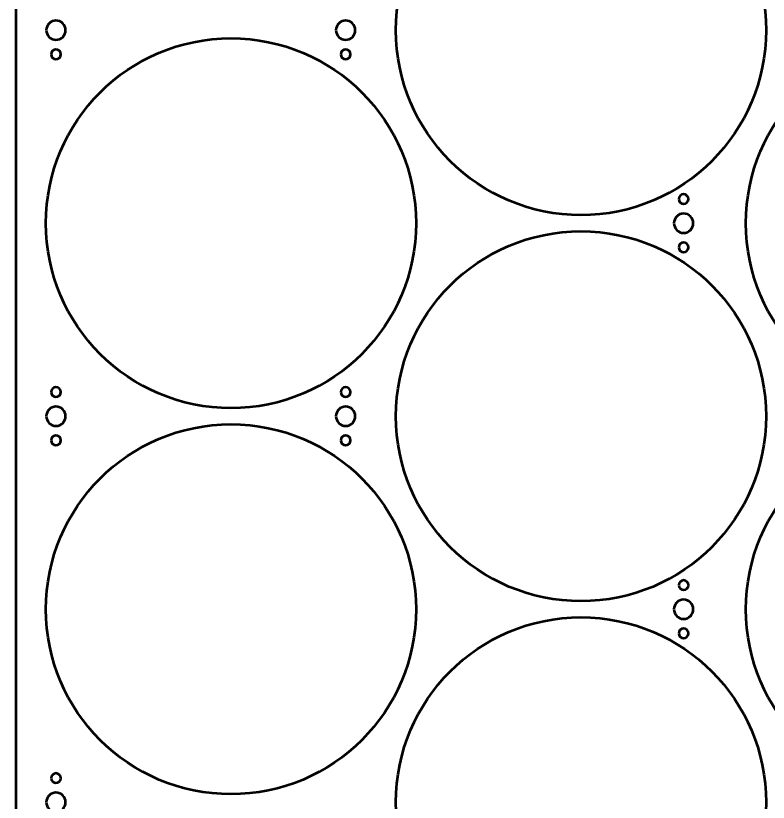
# Model space of a CAD drawing. Header units: centimetres. Extents: x -87 to 69, y -70 to 88.
# Drawn here: x -8 to 15.38, y -51 to -26.55 of the extents above; entities that cross this region are included whole.
import ezdxf

# ---------------------------------------------------------------- set-up
doc = ezdxf.new("R2010")
doc.units = ezdxf.units.CM
doc.header["$MEASUREMENT"] = 0
doc.layers.add('Layer 1', color=7, linetype='Continuous')

msp = doc.modelspace()

# ---------------------------------------------------------------- linework, layer by layer
at = {"layer": 'Layer 1', "lineweight": 53}
for centre in [(9.5625, -27), (-1.3125, -33), (20.4375, -33), (9.5625, -39), (-1.3125, -45), (20.4375, -45), (9.5625, -51)]:
    msp.add_ellipse(centre, major_axis=(0, 5.75), ratio=1, dxfattribs=at)
for points, knots in [([(-8, -69.75), (-8, -69.75), (-8, -20.25), (-8, -20.25), (-8, -20.25), (-8, -19.97386), (-7.77614, -19.75), (-7.5, -19.75), (-7.5, -19.75), (-7.5, -19.75), (37.5, -19.75), (37.5, -19.75), (37.5, -19.75), (37.77614, -19.75), (38, -19.97386), (38, -20.25), (38, -20.25), (38, -20.25), (38, -69.75), (38, -69.75), (38, -69.75), (38, -70.02614), (37.77614, -70.25), (37.5, -70.25), (37.5, -70.25), (37.5, -70.25), (-7.5, -70.25), (-7.5, -70.25), (-7.5, -70.25), (-7.77614, -70.25), (-8, -70.02614), (-8, -69.75)], [0, 0, 0, 0, 0.11111111, 0.11111111, 0.11111111, 0.11111111, 0.22222222, 0.22222222, 0.22222222, 0.22222222, 0.33333333, 0.33333333, 0.33333333, 0.33333333, 0.44444444, 0.44444444, 0.44444444, 0.44444444, 0.55555556, 0.55555556, 0.55555556, 0.55555556, 0.66666667, 0.66666667, 0.66666667, 0.66666667, 0.77777778, 0.77777778, 0.77777778, 0.77777778, 1, 1, 1, 1]), ([(-7.05, -27), (-7.05, -26.83431), (-6.91569, -26.7), (-6.75, -26.7), (-6.75, -26.7), (-6.58431, -26.7), (-6.45, -26.83431), (-6.45, -27), (-6.45, -27), (-6.45, -27.16569), (-6.58431, -27.3), (-6.75, -27.3), (-6.75, -27.3), (-6.91569, -27.3), (-7.05, -27.16569), (-7.05, -27)], [0, 0, 0, 0, 0.2, 0.2, 0.2, 0.2, 0.4, 0.4, 0.4, 0.4, 0.6, 0.6, 0.6, 0.6, 1, 1, 1, 1]), ([(1.95, -27), (1.95, -26.83431), (2.08431, -26.7), (2.25, -26.7), (2.25, -26.7), (2.41569, -26.7), (2.55, -26.83431), (2.55, -27), (2.55, -27), (2.55, -27.16569), (2.41569, -27.3), (2.25, -27.3), (2.25, -27.3), (2.08431, -27.3), (1.95, -27.16569), (1.95, -27)], [0, 0, 0, 0, 0.2, 0.2, 0.2, 0.2, 0.4, 0.4, 0.4, 0.4, 0.6, 0.6, 0.6, 0.6, 1, 1, 1, 1]), ([(-6.9, -27.75), (-6.9, -27.66716), (-6.83284, -27.6), (-6.75, -27.6), (-6.75, -27.6), (-6.66716, -27.6), (-6.6, -27.66716), (-6.6, -27.75), (-6.6, -27.75), (-6.6, -27.83284), (-6.66716, -27.9), (-6.75, -27.9), (-6.75, -27.9), (-6.83284, -27.9), (-6.9, -27.83284), (-6.9, -27.75)], [0, 0, 0, 0, 0.2, 0.2, 0.2, 0.2, 0.4, 0.4, 0.4, 0.4, 0.6, 0.6, 0.6, 0.6, 1, 1, 1, 1]), ([(2.1, -27.75), (2.1, -27.66716), (2.16716, -27.6), (2.25, -27.6), (2.25, -27.6), (2.33284, -27.6), (2.4, -27.66716), (2.4, -27.75), (2.4, -27.75), (2.4, -27.83284), (2.33284, -27.9), (2.25, -27.9), (2.25, -27.9), (2.16716, -27.9), (2.1, -27.83284), (2.1, -27.75)], [0, 0, 0, 0, 0.2, 0.2, 0.2, 0.2, 0.4, 0.4, 0.4, 0.4, 0.6, 0.6, 0.6, 0.6, 1, 1, 1, 1]), ([(12.6, -32.25), (12.6, -32.16716), (12.66716, -32.1), (12.75, -32.1), (12.75, -32.1), (12.83284, -32.1), (12.9, -32.16716), (12.9, -32.25), (12.9, -32.25), (12.9, -32.33284), (12.83284, -32.4), (12.75, -32.4), (12.75, -32.4), (12.66716, -32.4), (12.6, -32.33284), (12.6, -32.25)], [0, 0, 0, 0, 0.2, 0.2, 0.2, 0.2, 0.4, 0.4, 0.4, 0.4, 0.6, 0.6, 0.6, 0.6, 1, 1, 1, 1]), ([(12.45, -33), (12.45, -32.83431), (12.58431, -32.7), (12.75, -32.7), (12.75, -32.7), (12.91569, -32.7), (13.05, -32.83431), (13.05, -33), (13.05, -33), (13.05, -33.16569), (12.91569, -33.3), (12.75, -33.3), (12.75, -33.3), (12.58431, -33.3), (12.45, -33.16569), (12.45, -33)], [0, 0, 0, 0, 0.2, 0.2, 0.2, 0.2, 0.4, 0.4, 0.4, 0.4, 0.6, 0.6, 0.6, 0.6, 1, 1, 1, 1]), ([(12.6, -33.75), (12.6, -33.66716), (12.66716, -33.6), (12.75, -33.6), (12.75, -33.6), (12.83284, -33.6), (12.9, -33.66716), (12.9, -33.75), (12.9, -33.75), (12.9, -33.83284), (12.83284, -33.9), (12.75, -33.9), (12.75, -33.9), (12.66716, -33.9), (12.6, -33.83284), (12.6, -33.75)], [0, 0, 0, 0, 0.2, 0.2, 0.2, 0.2, 0.4, 0.4, 0.4, 0.4, 0.6, 0.6, 0.6, 0.6, 1, 1, 1, 1]), ([(-6.9, -38.25), (-6.9, -38.16716), (-6.83284, -38.1), (-6.75, -38.1), (-6.75, -38.1), (-6.66716, -38.1), (-6.6, -38.16716), (-6.6, -38.25), (-6.6, -38.25), (-6.6, -38.33284), (-6.66716, -38.4), (-6.75, -38.4), (-6.75, -38.4), (-6.83284, -38.4), (-6.9, -38.33284), (-6.9, -38.25)], [0, 0, 0, 0, 0.2, 0.2, 0.2, 0.2, 0.4, 0.4, 0.4, 0.4, 0.6, 0.6, 0.6, 0.6, 1, 1, 1, 1]), ([(2.1, -38.25), (2.1, -38.16716), (2.16716, -38.1), (2.25, -38.1), (2.25, -38.1), (2.33284, -38.1), (2.4, -38.16716), (2.4, -38.25), (2.4, -38.25), (2.4, -38.33284), (2.33284, -38.4), (2.25, -38.4), (2.25, -38.4), (2.16716, -38.4), (2.1, -38.33284), (2.1, -38.25)], [0, 0, 0, 0, 0.2, 0.2, 0.2, 0.2, 0.4, 0.4, 0.4, 0.4, 0.6, 0.6, 0.6, 0.6, 1, 1, 1, 1]), ([(-7.05, -39), (-7.05, -38.83431), (-6.91569, -38.7), (-6.75, -38.7), (-6.75, -38.7), (-6.58431, -38.7), (-6.45, -38.83431), (-6.45, -39), (-6.45, -39), (-6.45, -39.16569), (-6.58431, -39.3), (-6.75, -39.3), (-6.75, -39.3), (-6.91569, -39.3), (-7.05, -39.16569), (-7.05, -39)], [0, 0, 0, 0, 0.2, 0.2, 0.2, 0.2, 0.4, 0.4, 0.4, 0.4, 0.6, 0.6, 0.6, 0.6, 1, 1, 1, 1]), ([(1.95, -39), (1.95, -38.83431), (2.08431, -38.7), (2.25, -38.7), (2.25, -38.7), (2.41569, -38.7), (2.55, -38.83431), (2.55, -39), (2.55, -39), (2.55, -39.16569), (2.41569, -39.3), (2.25, -39.3), (2.25, -39.3), (2.08431, -39.3), (1.95, -39.16569), (1.95, -39)], [0, 0, 0, 0, 0.2, 0.2, 0.2, 0.2, 0.4, 0.4, 0.4, 0.4, 0.6, 0.6, 0.6, 0.6, 1, 1, 1, 1]), ([(-6.9, -39.75), (-6.9, -39.66716), (-6.83284, -39.6), (-6.75, -39.6), (-6.75, -39.6), (-6.66716, -39.6), (-6.6, -39.66716), (-6.6, -39.75), (-6.6, -39.75), (-6.6, -39.83284), (-6.66716, -39.9), (-6.75, -39.9), (-6.75, -39.9), (-6.83284, -39.9), (-6.9, -39.83284), (-6.9, -39.75)], [0, 0, 0, 0, 0.2, 0.2, 0.2, 0.2, 0.4, 0.4, 0.4, 0.4, 0.6, 0.6, 0.6, 0.6, 1, 1, 1, 1]), ([(2.1, -39.75), (2.1, -39.66716), (2.16716, -39.6), (2.25, -39.6), (2.25, -39.6), (2.33284, -39.6), (2.4, -39.66716), (2.4, -39.75), (2.4, -39.75), (2.4, -39.83284), (2.33284, -39.9), (2.25, -39.9), (2.25, -39.9), (2.16716, -39.9), (2.1, -39.83284), (2.1, -39.75)], [0, 0, 0, 0, 0.2, 0.2, 0.2, 0.2, 0.4, 0.4, 0.4, 0.4, 0.6, 0.6, 0.6, 0.6, 1, 1, 1, 1]), ([(12.6, -44.25), (12.6, -44.16716), (12.66716, -44.1), (12.75, -44.1), (12.75, -44.1), (12.83284, -44.1), (12.9, -44.16716), (12.9, -44.25), (12.9, -44.25), (12.9, -44.33284), (12.83284, -44.4), (12.75, -44.4), (12.75, -44.4), (12.66716, -44.4), (12.6, -44.33284), (12.6, -44.25)], [0, 0, 0, 0, 0.2, 0.2, 0.2, 0.2, 0.4, 0.4, 0.4, 0.4, 0.6, 0.6, 0.6, 0.6, 1, 1, 1, 1]), ([(12.45, -45), (12.45, -44.83431), (12.58431, -44.7), (12.75, -44.7), (12.75, -44.7), (12.91569, -44.7), (13.05, -44.83431), (13.05, -45), (13.05, -45), (13.05, -45.16569), (12.91569, -45.3), (12.75, -45.3), (12.75, -45.3), (12.58431, -45.3), (12.45, -45.16569), (12.45, -45)], [0, 0, 0, 0, 0.2, 0.2, 0.2, 0.2, 0.4, 0.4, 0.4, 0.4, 0.6, 0.6, 0.6, 0.6, 1, 1, 1, 1]), ([(12.6, -45.75), (12.6, -45.66716), (12.66716, -45.6), (12.75, -45.6), (12.75, -45.6), (12.83284, -45.6), (12.9, -45.66716), (12.9, -45.75), (12.9, -45.75), (12.9, -45.83284), (12.83284, -45.9), (12.75, -45.9), (12.75, -45.9), (12.66716, -45.9), (12.6, -45.83284), (12.6, -45.75)], [0, 0, 0, 0, 0.2, 0.2, 0.2, 0.2, 0.4, 0.4, 0.4, 0.4, 0.6, 0.6, 0.6, 0.6, 1, 1, 1, 1]), ([(-6.9, -50.25), (-6.9, -50.16716), (-6.83284, -50.1), (-6.75, -50.1), (-6.75, -50.1), (-6.66716, -50.1), (-6.6, -50.16716), (-6.6, -50.25), (-6.6, -50.25), (-6.6, -50.33284), (-6.66716, -50.4), (-6.75, -50.4), (-6.75, -50.4), (-6.83284, -50.4), (-6.9, -50.33284), (-6.9, -50.25)], [0, 0, 0, 0, 0.2, 0.2, 0.2, 0.2, 0.4, 0.4, 0.4, 0.4, 0.6, 0.6, 0.6, 0.6, 1, 1, 1, 1]), ([(-7.05, -51), (-7.05, -50.83431), (-6.91569, -50.7), (-6.75, -50.7), (-6.75, -50.7), (-6.58431, -50.7), (-6.45, -50.83431), (-6.45, -51), (-6.45, -51), (-6.45, -51.16569), (-6.58431, -51.3), (-6.75, -51.3), (-6.75, -51.3), (-6.91569, -51.3), (-7.05, -51.16569), (-7.05, -51)], [0, 0, 0, 0, 0.2, 0.2, 0.2, 0.2, 0.4, 0.4, 0.4, 0.4, 0.6, 0.6, 0.6, 0.6, 1, 1, 1, 1])]:
    msp.add_open_spline(points, degree=3, knots=knots, dxfattribs=at)

doc.saveas('drawing.dxf')
